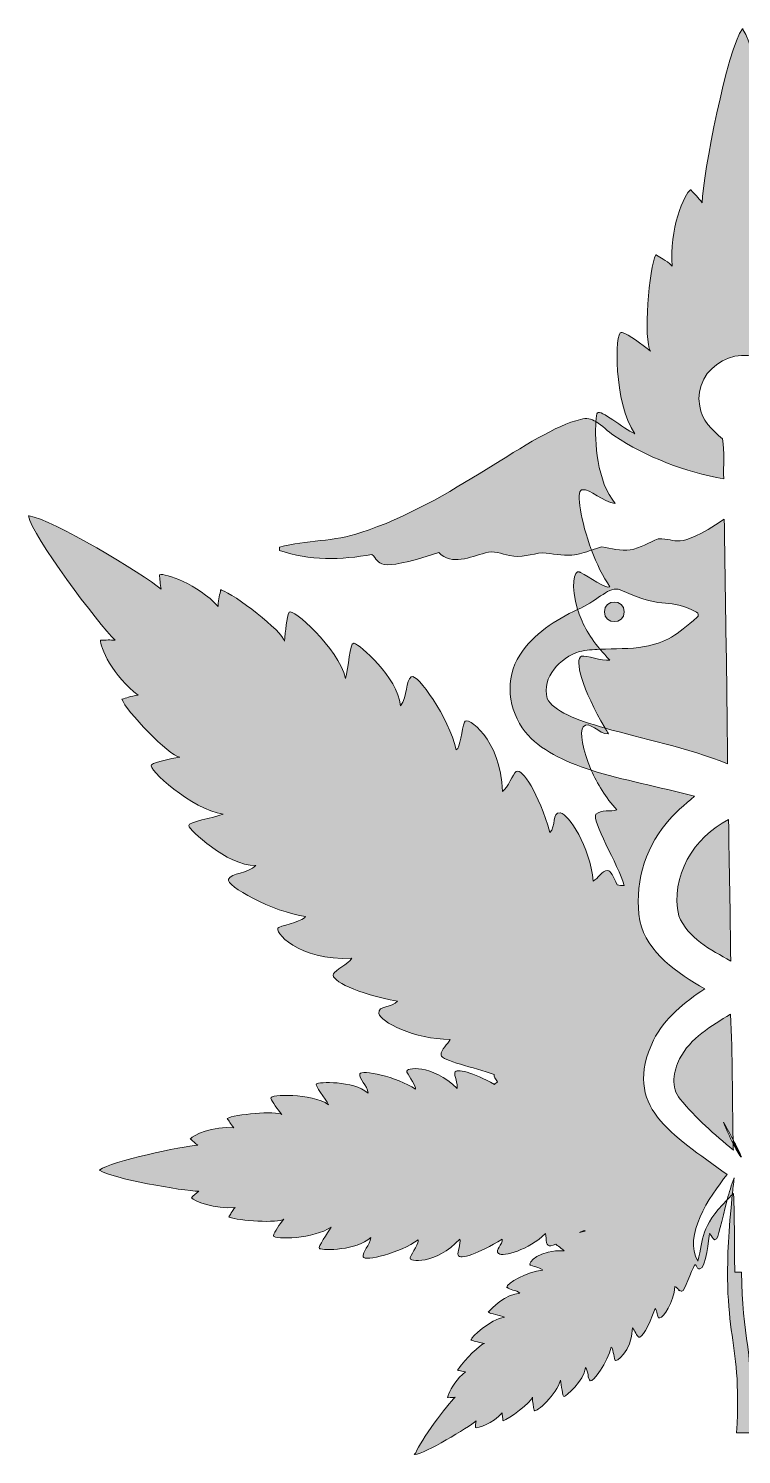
# Model space of a CAD drawing. Extents: x 535 to 1515, y -1530 to -551.
# Drawn here: x 535 to 1024, y -1530 to -551 of the extents above; entities that cross this region are included whole.
import ezdxf

# ---------------------------------------------------------------- set-up
doc = ezdxf.new("R2010")
doc.units = 0
doc.header["$MEASUREMENT"] = 0
doc.layers.add('katman 1', color=7, linetype='Continuous')

# ---------------------------------------------------------------- blocks, each defined once
blk = doc.blocks.new('block 2')
at = {"layer": 'katman 1', "true_color": 0x008000}
h = blk.add_hatch(color=96, dxfattribs=at)
h.dxf.hatch_style = 2
edge = h.paths.add_edge_path()
edge.add_spline(control_points=[(1011.92, -860.04), (1011.66, -850.84), (1012.58, -841.53), (1011, -832.43), (1004.27, -826.23), (996.44, -819.75), (995.45, -809.96), (990.15, -783.12), (1025.32, -762.58), (1046.11, -784.31), (1057.24, -795.27), (1057.55, -815.73), (1045.35, -826.03), (1036.98, -835.78), (1037.63, -824.55), (1037.75, -860.06), (1069.01, -853.89), (1099.95, -842.14), (1124.46, -821.35), (1124.76, -821.07), (1125.07, -820.81), (1125.4, -820.58), (1125.16, -817.36), (1124.76, -815.22), (1124.34, -814.68), (1124.32, -814.65), (1124.29, -814.64), (1124.27, -814.62), (1124.29, -814.57), (1124.32, -814.52), (1124.34, -814.48), (1124.3, -814.51), (1124.26, -814.54), (1124.21, -814.57), (1121.74, -812.49), (1106.18, -825.6), (1098.73, -829.02), (1113.07, -807.92), (1112.66, -758.35), (1107.95, -759.37), (1107.94, -759.37), (1107.92, -759.38), (1107.91, -759.38), (1107.92, -759.31), (1107.94, -759.23), (1107.95, -759.17), (1107.95, -759.17), (1107.87, -759.26), (1107.73, -759.43), (1102.97, -760.61), (1094.33, -767.43), (1087.88, -772.28), (1093, -765.52), (1088.9, -714.3), (1084.19, -706.11), (1084.19, -706.11), (1084.19, -706.11), (1084.19, -706.11), (1084.19, -706.04), (1084.19, -705.97), (1084.19, -705.9), (1084.12, -706.01), (1084.06, -706.12), (1084, -706.23), (1080.99, -708.2), (1077.94, -709.28), (1072.92, -713.89), (1075.59, -689.31), (1064.11, -663.7), (1060.43, -661.45), (1058.17, -663.7), (1055.1, -666.78), (1052.44, -670.46), (1051.83, -651.61), (1035.37, -566.13), (1025.1, -551.48), (1025.06, -551.21), (1025.03, -550.99), (1024.99, -550.83), (1024.96, -550.92), (1024.94, -551.06), (1024.92, -551.22), (1024.87, -551.16), (1024.83, -551.09), (1024.78, -551.03), (1014.54, -564.35), (997.54, -651.41), (997.13, -670.46), (994.59, -666.95), (991.7, -664.01), (989.48, -661.79), (989.43, -661.61), (989.39, -661.43), (989.34, -661.25), (989.31, -661.34), (989.28, -661.46), (989.25, -661.56), (989.21, -661.53), (989.17, -661.49), (989.14, -661.45), (985.24, -663.7), (973.98, -689.31), (976.64, -713.89), (971.7, -709.35), (968.67, -708.23), (965.71, -706.32), (965.66, -706.25), (965.62, -706.18), (965.58, -706.11), (965.58, -706.15), (965.58, -706.2), (965.59, -706.25), (965.52, -706.2), (965.44, -706.16), (965.37, -706.11), (960.66, -714.3), (956.56, -765.52), (961.69, -772.28), (955.55, -767.52), (946.92, -760.86), (942.1, -759.49), (942.07, -759.45), (942.05, -759.41), (942.02, -759.37), (942.02, -759.4), (942.03, -759.44), (942.03, -759.48), (941.89, -759.44), (941.75, -759.4), (941.61, -759.37), (936.9, -758.35), (936.49, -808.13), (950.83, -829.02), (943.04, -825.33), (927.27, -812.02), (925.22, -814.68), (924.8, -815.23), (924.4, -817.4), (924.16, -820.66), (928.55, -823.22), (932.38, -827.55), (936.54, -830.17), (959.14, -845.37), (985.28, -854.9), (1011.92, -860.04)], knot_values=[0, 0, 0, 0, 1, 1, 1, 2, 2, 2, 3, 3, 3, 4, 4, 4, 5, 5, 5, 6, 6, 6, 7, 7, 7, 8, 8, 8, 9, 9, 9, 10, 10, 10, 11, 11, 11, 12, 12, 12, 13, 13, 13, 14, 14, 14, 15, 15, 15, 16, 16, 16, 17, 17, 17, 18, 18, 18, 19, 19, 19, 20, 20, 20, 21, 21, 21, 22, 22, 22, 23, 23, 23, 24, 24, 24, 25, 25, 25, 26, 26, 26, 27, 27, 27, 28, 28, 28, 29, 29, 29, 30, 30, 30, 31, 31, 31, 32, 32, 32, 33, 33, 33, 34, 34, 34, 35, 35, 35, 36, 36, 36, 37, 37, 37, 38, 38, 38, 39, 39, 39, 40, 40, 40, 41, 41, 41, 42, 42, 42, 43, 43, 43, 44, 44, 44, 45, 45, 45, 46, 46, 46, 47, 47, 47, 48, 48, 48, 48], degree=3, periodic=1)
h = blk.add_hatch(color=96, dxfattribs=at)
h.dxf.hatch_style = 2
edge = h.paths.add_edge_path()
edge.add_spline(control_points=[(914.36, -867.53), (914.51, -867.49), (914.65, -867.47), (914.8, -867.44), (914.79, -867.4), (914.78, -867.36), (914.77, -867.33), (914.8, -867.36), (914.83, -867.4), (914.85, -867.43), (920.56, -866.46), (928.55, -876.15), (937.51, -876.75), (924.81, -862.42), (923.24, -833.33), (924.16, -820.66), (921.05, -818.85), (917.66, -817.92), (913.67, -819.14), (879.68, -827.16), (825.18, -876.7), (762.69, -896.87), (744.72, -903.18), (725.27, -901.83), (707.02, -906.89), (707.02, -906.89), (707.02, -909.05), (707.02, -909.05), (727.18, -916.19), (749.57, -915.74), (770.39, -911.77), (776.89, -917.33), (770.94, -925.12), (816.28, -910.58), (825.28, -919.63), (837.89, -913.5), (848.26, -910.8), (853.83, -908.75), (859.44, -911.64), (864.94, -912.48), (872.51, -914.59), (880.04, -911.34), (887.53, -910.68), (894.27, -911.06), (900.91, -912.96), (907.67, -912.3), (912.36, -911.94), (916.77, -910.39), (921.19, -908.87), (913.79, -889.06), (910.45, -868.65), (914.36, -867.53)], knot_values=[0, 0, 0, 0, 1, 1, 1, 2, 2, 2, 3, 3, 3, 4, 4, 4, 5, 5, 5, 6, 6, 6, 7, 7, 7, 8, 8, 8, 9, 9, 9, 10, 10, 10, 11, 11, 11, 12, 12, 12, 13, 13, 13, 14, 14, 14, 15, 15, 15, 16, 16, 16, 17, 17, 17, 17], degree=3, periodic=1)
h = blk.add_hatch(color=96, dxfattribs=at)
h.dxf.hatch_style = 2
edge = h.paths.add_edge_path()
edge.add_spline(control_points=[(1014.28, -1337.47), (976.14, -1309.54), (941.93, -1290.97), (963.7, -1245.27), (971.3, -1230.01), (985.07, -1219.29), (998.88, -1209.96), (980.22, -1199.15), (959.4, -1185.78), (954.37, -1163.23), (950.25, -1139.82), (957.24, -1114.78), (972.31, -1096.48), (978.01, -1089.41), (985.05, -1083.64), (991.96, -1077.82), (967.57, -1071.32), (942.46, -1066.75), (921.01, -1059.93), (925.04, -1069.06), (930.89, -1078.85), (938.54, -1087.14), (934.44, -1088.78), (927.68, -1086.53), (924.2, -1090.21), (920.72, -1093.9), (939.56, -1125.04), (943.66, -1138.97), (941.79, -1139.34), (940.26, -1139.01), (938.88, -1138.64), (936.31, -1132.84), (934.02, -1128.65), (932.39, -1128.73), (928.09, -1128.93), (925.63, -1134.26), (922.35, -1136.1), (920.13, -1112.24), (905.54, -1090.19), (899.84, -1089.23), (899.84, -1089.22), (899.83, -1089.2), (899.82, -1089.19), (899.82, -1089.19), (899.82, -1089.2), (899.82, -1089.23), (899.75, -1089.21), (899.68, -1089.19), (899.62, -1089.19), (894.08, -1088.78), (896.75, -1098.82), (892.65, -1102.71), (884.66, -1075.67), (873.8, -1058.46), (869.5, -1060.92), (867.04, -1062.35), (863.97, -1071.77), (860.08, -1074.64), (858.85, -1038.38), (835.5, -1021.99), (833.86, -1026.91), (832.22, -1031.83), (830.99, -1044.94), (828.33, -1045.96), (823.2, -1023.63), (801.49, -993.11), (797.39, -995.77), (793.3, -998.44), (794.93, -1009.5), (790.02, -1015.64), (787.81, -995.8), (761.88, -973.8), (758.08, -972.67), (758.07, -972.66), (758.07, -972.64), (758.06, -972.62), (758.06, -972.64), (758.06, -972.65), (758.06, -972.67), (757.98, -972.64), (757.91, -972.63), (757.86, -972.62), (754.99, -972.42), (754.37, -990.04), (752.32, -997), (747.2, -975.9), (715.45, -948.04), (713.61, -951.52), (711.76, -955.01), (710.94, -964.63), (710.33, -971.4), (709.13, -964.58), (675.79, -938.96), (667.05, -936.31), (667, -936.26), (666.95, -936.21), (666.9, -936.16), (666.91, -936.2), (666.93, -936.24), (666.94, -936.27), (666.78, -936.23), (666.63, -936.19), (666.49, -936.16), (666.08, -939.23), (664.85, -941.69), (664.85, -947.63), (650.72, -932.06), (628.18, -924.48), (624.49, -925.71), (624.7, -928.58), (624.9, -932.27), (625.72, -935.75), (613.57, -925.42), (550.33, -887.24), (535.06, -885.41), (535.03, -885.39), (535, -885.37), (534.97, -885.36), (534.98, -885.37), (534.99, -885.39), (535, -885.4), (534.86, -885.39), (534.7, -885.37), (534.56, -885.36), (537.02, -899.29), (582.5, -959.51), (594.18, -970.78), (590.77, -970.4), (587.37, -970.55), (584.61, -970.74), (584.46, -970.65), (584.37, -970.59), (584.34, -970.58), (584.38, -970.63), (584.41, -970.69), (584.45, -970.75), (584.28, -970.76), (584.1, -970.77), (583.93, -970.78), (583.11, -974.47), (592.95, -996.18), (609.95, -1008.47), (604.21, -1009.09), (601.75, -1010.52), (598.68, -1011.14), (601.14, -1018.72), (631.25, -1050.47), (638.42, -1050.88), (631.66, -1052.11), (622.24, -1053.95), (618.96, -1056.2), (615.68, -1058.46), (646.82, -1087.14), (668.13, -1090.01), (661.57, -1092.87), (643.95, -1095.33), (644.57, -1097.99), (644.98, -1100.66), (670.38, -1125.24), (690.66, -1125.45), (685.13, -1130.98), (673.86, -1130.36), (671.81, -1134.66), (669.56, -1139.17), (702.34, -1157.4), (724.87, -1160.27), (724.05, -1163.14), (711.15, -1165.8), (706.43, -1167.85), (701.72, -1169.9), (720.37, -1191.41), (756.62, -1188.95), (754.17, -1193.05), (744.95, -1197.35), (743.92, -1199.81), (741.87, -1204.31), (760.31, -1213.33), (787.97, -1218.45), (784.48, -1222.96), (774.24, -1221.32), (775.06, -1226.85), (775.88, -1232.38), (799.64, -1244.88), (824.02, -1244.67), (822.59, -1248.15), (817.67, -1251.23), (817.88, -1255.53), (818.05, -1259.25), (840.88, -1264.04), (854.22, -1268.71), (853.9, -1270.13), (855.48, -1271.91), (856.65, -1273.86), (855.82, -1274.41), (855.05, -1274.88), (854.53, -1275.57), (839.71, -1267.35), (828.25, -1264.36), (827.3, -1267.41), (827.3, -1267.41), (827.3, -1267.41), (827.3, -1267.41), (826.68, -1269.25), (829.55, -1275.19), (828.94, -1278.47), (811.73, -1261.26), (792.88, -1263.93), (794.32, -1267), (794.35, -1267.06), (794.38, -1267.13), (794.41, -1267.2), (794.38, -1267.2), (794.35, -1267.2), (794.32, -1267.21), (794.37, -1267.23), (794.41, -1267.25), (794.45, -1267.27), (796.05, -1270.47), (801.05, -1277.09), (800.26, -1278.88), (787.56, -1270.28), (762.98, -1265.16), (762.16, -1268.43), (761.34, -1271.71), (767.28, -1276.22), (767.69, -1281.55), (757.24, -1272.74), (733.68, -1273.97), (732.25, -1275.19), (730.81, -1276.22), (738.6, -1285.23), (740.65, -1289.53), (728.56, -1281.55), (700.29, -1282.37), (700.9, -1285.03), (701.72, -1287.69), (705.62, -1292.61), (708.48, -1296.3), (704.8, -1293.43), (675.71, -1296.3), (670.99, -1298.96), (670.99, -1298.96), (670.99, -1298.96), (670.99, -1298.96), (670.99, -1298.96), (670.99, -1298.96), (670.99, -1298.96), (670.99, -1298.96), (670.99, -1298.96), (670.99, -1298.96), (672.22, -1300.6), (672.84, -1302.44), (675.5, -1305.31), (661.57, -1304.08), (647.03, -1310.64), (645.8, -1312.89), (645.83, -1312.93), (645.87, -1312.97), (645.9, -1313.01), (645.8, -1313.03), (645.69, -1313.06), (645.59, -1313.09), (645.59, -1313.09), (645.79, -1313.15), (646.13, -1313.26), (647.35, -1314.6), (649.05, -1316.08), (650.92, -1317.39), (640.32, -1318.01), (591.19, -1328.35), (583.44, -1334.31), (583.33, -1334.34), (583.22, -1334.37), (583.11, -1334.4), (583.21, -1334.42), (583.31, -1334.45), (583.42, -1334.47), (591.3, -1340.2), (640.72, -1348.74), (651.53, -1348.94), (649.48, -1350.38), (647.64, -1352.02), (646.41, -1353.45), (647.85, -1355.5), (662.59, -1361.64), (676.52, -1360), (673.86, -1363.08), (673.45, -1364.72), (672.22, -1366.56), (672.28, -1366.59), (672.34, -1366.62), (672.41, -1366.66), (672.35, -1366.69), (672.28, -1366.73), (672.22, -1366.76), (672.34, -1366.76), (672.47, -1366.75), (672.59, -1366.74), (678.27, -1369.3), (706.31, -1371), (709.92, -1367.99), (707.05, -1371.68), (703.36, -1376.8), (702.75, -1379.47), (702.73, -1379.53), (702.74, -1379.6), (702.76, -1379.66), (702.76, -1379.66), (702.75, -1379.67), (702.75, -1379.67), (702.75, -1379.67), (702.76, -1379.67), (702.76, -1379.67), (703.6, -1382.11), (730.71, -1381.7), (742.28, -1373.53), (740.24, -1378.03), (732.86, -1387.05), (734.29, -1388.27), (734.32, -1388.29), (734.36, -1388.31), (734.4, -1388.33), (734.36, -1388.38), (734.33, -1388.43), (734.29, -1388.48), (734.36, -1388.45), (734.42, -1388.41), (734.49, -1388.38), (737.25, -1389.52), (759.77, -1389.66), (769.53, -1380.7), (769.32, -1386.02), (763.38, -1390.73), (764.41, -1394.01), (765.23, -1397.29), (789.81, -1391.35), (802.1, -1382.33), (803.13, -1383.97), (798, -1391.14), (796.57, -1394.42), (796.57, -1394.42), (796.57, -1394.42), (796.57, -1394.42), (795.14, -1397.49), (814.19, -1399.54), (830.78, -1381.72), (831.4, -1384.79), (828.94, -1391.14), (829.55, -1392.78), (830.58, -1396.06), (843.69, -1391.96), (859.87, -1381.72), (860.28, -1385.56), (854.51, -1389.4), (857.3, -1391.66), (857.25, -1391.71), (857.22, -1391.74), (857.21, -1391.76), (857.25, -1391.74), (857.3, -1391.72), (857.35, -1391.7), (857.37, -1391.72), (857.39, -1391.74), (857.41, -1391.76), (860.49, -1394.01), (877.9, -1389.3), (889.57, -1378.03), (890.17, -1379.81), (889.8, -1382.24), (890.33, -1384.22), (890.28, -1384.27), (890.24, -1384.33), (890.19, -1384.38), (890.24, -1384.36), (890.3, -1384.33), (890.35, -1384.31), (890.55, -1385.03), (890.88, -1385.68), (891.42, -1386.23), (892.02, -1386.83), (893.98, -1386.29), (896.64, -1385.17), (897.39, -1386.24), (901.11, -1388.17), (902.28, -1389.91), (885.7, -1388.7), (877.11, -1398.25), (879.05, -1399.49), (878.9, -1399.56), (878.81, -1399.65), (878.72, -1399.75), (879.01, -1399.75), (879.3, -1399.75), (879.58, -1399.75), (881.93, -1400.73), (887.14, -1401.88), (887.53, -1403.02), (877.21, -1404.24), (862.51, -1412.44), (863.13, -1414.62), (863, -1414.71), (862.87, -1414.8), (862.74, -1414.91), (862.91, -1414.88), (863.08, -1414.86), (863.25, -1414.83), (864.62, -1416.74), (869.55, -1416.6), (871.96, -1419), (862.79, -1419.2), (851.5, -1429.86), (850.7, -1431.58), (850.54, -1431.69), (850.38, -1431.8), (850.24, -1431.91), (850.28, -1431.9), (850.43, -1431.88), (850.67, -1431.86), (851.11, -1433.04), (858.56, -1434.21), (861.51, -1435.39), (851.67, -1436.8), (837.92, -1449.4), (838.71, -1450.88), (838.6, -1450.97), (838.47, -1451.07), (838.36, -1451.17), (838.37, -1451.16), (838.59, -1451.13), (838.96, -1451.07), (840.72, -1452.04), (844.82, -1452.83), (847.78, -1453.42), (844.87, -1453.6), (833.69, -1465.13), (830.39, -1470.12), (829.95, -1470.62), (829.54, -1471.19), (829.14, -1471.86), (829.56, -1471.89), (829.97, -1471.91), (830.37, -1471.91), (831.46, -1472.29), (832.54, -1472.72), (834.67, -1472.88), (828.68, -1477.29), (824.64, -1484.25), (823.27, -1487.98), (822.86, -1488.7), (822.56, -1489.52), (822.38, -1490.5), (822.66, -1490.45), (822.92, -1490.4), (823.18, -1490.35), (824.39, -1490.49), (826.03, -1490.48), (827.5, -1490.29), (822.46, -1495.14), (803.46, -1520.39), (800.42, -1528.43), (799.97, -1528.94), (799.64, -1529.34), (799.44, -1529.62), (799.63, -1529.53), (799.88, -1529.37), (800.17, -1529.17), (800.13, -1529.33), (800.08, -1529.49), (800.05, -1529.62), (806.61, -1529.21), (836.31, -1511.19), (842.05, -1506.48), (841.64, -1508.32), (841.43, -1509.96), (841.43, -1511.19), (843.07, -1511.8), (853.32, -1508.32), (859.87, -1501.15), (859.87, -1502.77), (860.02, -1503.85), (860.19, -1504.78), (860.2, -1505.23), (860.23, -1505.72), (860.28, -1506.27), (860.34, -1506.24), (860.39, -1506.22), (860.44, -1506.19), (860.46, -1506.29), (860.47, -1506.38), (860.49, -1506.48), (863.97, -1505.66), (879.95, -1493.57), (880.56, -1490.29), (880.75, -1493.33), (881.12, -1497.23), (881.82, -1499.1), (881.81, -1499.17), (881.8, -1499.23), (881.79, -1499.31), (881.82, -1499.28), (881.84, -1499.24), (881.86, -1499.21), (881.91, -1499.32), (881.95, -1499.42), (882, -1499.51), (882.82, -1501.15), (897.56, -1488.24), (899.82, -1478.62), (900.64, -1481.89), (901.05, -1489.88), (902.28, -1489.88), (903.51, -1489.68), (916, -1479.23), (917.03, -1470.01), (919.28, -1472.67), (918.26, -1477.8), (920.3, -1479.02), (922.35, -1480.25), (932.19, -1466.12), (934.64, -1455.88), (935.87, -1456.29), (936.49, -1462.43), (937.1, -1464.68), (937.92, -1466.94), (948.57, -1459.56), (949.19, -1442.77), (950.83, -1444.2), (952.47, -1448.5), (953.49, -1449.12), (955.54, -1450.14), (960.46, -1442.15), (964.76, -1429.45), (966.61, -1431.11), (965.8, -1435.1), (967.42, -1435.71), (967.42, -1435.81), (967.42, -1435.91), (967.42, -1436), (967.47, -1435.92), (967.51, -1435.84), (967.55, -1435.76), (967.7, -1435.8), (967.85, -1435.82), (968.04, -1435.8), (970.49, -1435.8), (977.46, -1425.35), (978.48, -1414.29), (979.46, -1414.66), (980.22, -1415.68), (981.11, -1416.49), (981.12, -1416.78), (981.13, -1417.07), (981.15, -1417.36), (981.24, -1417.17), (981.33, -1416.96), (981.42, -1416.75), (981.94, -1417.17), (982.51, -1417.5), (983.2, -1417.57), (985.24, -1417.57), (989.34, -1403.84), (992.21, -1399.13), (993.65, -1400.21), (993.35, -1401.76), (994.78, -1402.13), (994.81, -1402.22), (994.84, -1402.31), (994.87, -1402.41), (994.89, -1402.32), (994.91, -1402.24), (994.92, -1402.15), (995.09, -1402.18), (995.27, -1402.2), (995.49, -1402.2), (999.99, -1402), (1001.63, -1380.69), (1002.25, -1378.03), (1003.99, -1379.78), (1004.39, -1381.28), (1005.24, -1381.86), (1005.33, -1382.01), (1005.42, -1382.16), (1005.52, -1382.33), (1005.59, -1382.24), (1005.66, -1382.16), (1005.73, -1382.08), (1005.85, -1382.11), (1005.99, -1382.13), (1006.14, -1382.13), (1008.32, -1382.25), (1010.44, -1369.21), (1014.36, -1354.72), (995.21, -1374.14), (998.59, -1380.85), (994.17, -1396.93), (983.98, -1379.58), (1001.81, -1353.13), (1014.28, -1337.47)], knot_values=[0, 0, 0, 0, 1, 1, 1, 2, 2, 2, 3, 3, 3, 4, 4, 4, 5, 5, 5, 6, 6, 6, 7, 7, 7, 8, 8, 8, 9, 9, 9, 10, 10, 10, 11, 11, 11, 12, 12, 12, 13, 13, 13, 14, 14, 14, 15, 15, 15, 16, 16, 16, 17, 17, 17, 18, 18, 18, 19, 19, 19, 20, 20, 20, 21, 21, 21, 22, 22, 22, 23, 23, 23, 24, 24, 24, 25, 25, 25, 26, 26, 26, 27, 27, 27, 28, 28, 28, 29, 29, 29, 30, 30, 30, 31, 31, 31, 32, 32, 32, 33, 33, 33, 34, 34, 34, 35, 35, 35, 36, 36, 36, 37, 37, 37, 38, 38, 38, 39, 39, 39, 40, 40, 40, 41, 41, 41, 42, 42, 42, 43, 43, 43, 44, 44, 44, 45, 45, 45, 46, 46, 46, 47, 47, 47, 48, 48, 48, 49, 49, 49, 50, 50, 50, 51, 51, 51, 52, 52, 52, 53, 53, 53, 54, 54, 54, 55, 55, 55, 56, 56, 56, 57, 57, 57, 58, 58, 58, 59, 59, 59, 60, 60, 60, 61, 61, 61, 62, 62, 62, 63, 63, 63, 64, 64, 64, 65, 65, 65, 66, 66, 66, 67, 67, 67, 68, 68, 68, 69, 69, 69, 70, 70, 70, 71, 71, 71, 72, 72, 72, 73, 73, 73, 74, 74, 74, 75, 75, 75, 76, 76, 76, 77, 77, 77, 78, 78, 78, 79, 79, 79, 80, 80, 80, 81, 81, 81, 82, 82, 82, 83, 83, 83, 84, 84, 84, 85, 85, 85, 86, 86, 86, 87, 87, 87, 88, 88, 88, 89, 89, 89, 90, 90, 90, 91, 91, 91, 92, 92, 92, 93, 93, 93, 94, 94, 94, 95, 95, 95, 96, 96, 96, 97, 97, 97, 98, 98, 98, 99, 99, 99, 100, 100, 100, 101, 101, 101, 102, 102, 102, 103, 103, 103, 104, 104, 104, 105, 105, 105, 106, 106, 106, 107, 107, 107, 108, 108, 108, 109, 109, 109, 110, 110, 110, 111, 111, 111, 112, 112, 112, 113, 113, 113, 114, 114, 114, 115, 115, 115, 116, 116, 116, 117, 117, 117, 118, 118, 118, 119, 119, 119, 120, 120, 120, 121, 121, 121, 122, 122, 122, 123, 123, 123, 124, 124, 124, 125, 125, 125, 126, 126, 126, 127, 127, 127, 128, 128, 128, 129, 129, 129, 130, 130, 130, 131, 131, 131, 132, 132, 132, 133, 133, 133, 134, 134, 134, 135, 135, 135, 136, 136, 136, 137, 137, 137, 138, 138, 138, 139, 139, 139, 140, 140, 140, 141, 141, 141, 142, 142, 142, 143, 143, 143, 144, 144, 144, 145, 145, 145, 146, 146, 146, 147, 147, 147, 148, 148, 148, 149, 149, 149, 150, 150, 150, 151, 151, 151, 152, 152, 152, 153, 153, 153, 154, 154, 154, 155, 155, 155, 156, 156, 156, 157, 157, 157, 158, 158, 158, 159, 159, 159, 160, 160, 160, 161, 161, 161, 162, 162, 162, 163, 163, 163, 164, 164, 164, 165, 165, 165, 166, 166, 166, 167, 167, 167, 168, 168, 168, 169, 169, 169, 170, 170, 170, 171, 171, 171, 172, 172, 172, 173, 173, 173, 174, 174, 174, 175, 175, 175, 176, 176, 176, 177, 177, 177, 178, 178, 178, 179, 179, 179, 180, 180, 180, 181, 181, 181, 182, 182, 182, 183, 183, 183, 184, 184, 184, 185, 185, 185, 186, 186, 186, 187, 187, 187, 188, 188, 188, 189, 189, 189, 190, 190, 190, 191, 191, 191, 192, 192, 192, 193, 193, 193, 194, 194, 194, 195, 195, 195, 196, 196, 196, 197, 197, 197, 198, 198, 198, 199, 199, 199, 199], degree=3, periodic=1)
edge = h.paths.add_edge_path()
edge.add_spline(control_points=[(912.94, -1377.23), (914.06, -1376.69), (915.14, -1376.21), (916.13, -1375.79), (916.4, -1375.96), (916.63, -1376.16), (916.82, -1376.39), (915.48, -1376.65), (914.18, -1376.93), (912.94, -1377.23)], knot_values=[0, 0, 0, 0, 1, 1, 1, 2, 2, 2, 3, 3, 3, 3], degree=3, periodic=1)
h = blk.add_hatch(color=96, dxfattribs=at)
h.dxf.hatch_style = 2
edge = h.paths.add_edge_path()
edge.add_spline(control_points=[(940.73, -936.2), (974.64, -951.13), (972.51, -940.62), (993.28, -951.42), (994.63, -952.12), (994.84, -953.97), (993.68, -954.96), (979.41, -967.21), (973.03, -972.31), (957.47, -975.09), (947.39, -976.9), (937.09, -976.42), (926.91, -976.89), (928.99, -979.37), (931.29, -981.85), (933.83, -984.3), (928.09, -985.33), (917.44, -980.82), (914.36, -981.64), (909.09, -983.4), (914.81, -1004.55), (930.47, -1031.04), (955.26, -1038.02), (987.24, -1044.59), (1014.59, -1055.63), (1014.21, -999.62), (1013.04, -943.62), (1012.3, -887.64), (978.49, -909.99), (980.61, -900.41), (966.97, -901.09), (960.59, -903.66), (954.67, -907.52), (947.78, -908.64), (941.17, -909.91), (934.71, -907.32), (928.23, -906.66), (925.86, -907.27), (923.52, -908.07), (921.19, -908.87), (924.63, -918.08), (928.95, -927.16), (933.83, -934.11), (930.91, -935.67), (919.48, -927.24), (913.61, -924.29), (913.51, -924.09), (913.41, -923.89), (913.34, -923.66), (913.32, -923.82), (913.31, -923.97), (913.3, -924.14), (913.1, -924.04), (912.91, -923.95), (912.73, -923.87), (909.39, -922.27), (906.59, -933.74), (911.59, -949.61), (912.3, -949.27), (913.01, -948.94), (913.72, -948.6), (925.69, -943.23), (933.68, -933.09), (940.73, -936.2)], knot_values=[0, 0, 0, 0, 1, 1, 1, 2, 2, 2, 3, 3, 3, 4, 4, 4, 5, 5, 5, 6, 6, 6, 7, 7, 7, 8, 8, 8, 9, 9, 9, 10, 10, 10, 11, 11, 11, 12, 12, 12, 13, 13, 13, 14, 14, 14, 15, 15, 15, 16, 16, 16, 17, 17, 17, 18, 18, 18, 19, 19, 19, 20, 20, 20, 21, 21, 21, 21], degree=3, periodic=1)
h = blk.add_hatch(color=96, dxfattribs=at)
h.dxf.hatch_style = 2
edge = h.paths.add_edge_path()
edge.add_spline(control_points=[(943.64, -951.22), (943.64, -942.24), (930.06, -942.25), (930.06, -951.22), (930.06, -960.2), (943.64, -960.19), (943.64, -951.22)], knot_values=[0, 0, 0, 0, 1, 1, 1, 2, 2, 2, 2], degree=3, periodic=1)
h = blk.add_hatch(color=96, dxfattribs=at)
h.dxf.hatch_style = 2
edge = h.paths.add_edge_path()
edge.add_spline(control_points=[(915.39, -1030.19), (919.49, -1025.07), (926.04, -1035.52), (932.8, -1034.9), (932, -1033.6), (931.23, -1032.31), (930.47, -1031.04), (910.34, -1025.37), (894.95, -1019.43), (890.66, -1010.61), (886.85, -995.96), (899.74, -982.64), (912.83, -978.5), (917.48, -977.54), (922.18, -977.11), (926.91, -976.89), (918.97, -967.42), (914.21, -957.92), (911.59, -949.61), (896.29, -956.94), (881.2, -966.31), (871.88, -980.86), (861.4, -996.78), (863.84, -1019.07), (875.69, -1033.59), (885.87, -1046.08), (902, -1053.89), (921.02, -1059.93), (914.79, -1045.84), (912.9, -1033.3), (915.39, -1030.19)], knot_values=[0, 0, 0, 0, 1, 1, 1, 2, 2, 2, 3, 3, 3, 4, 4, 4, 5, 5, 5, 6, 6, 6, 7, 7, 7, 8, 8, 8, 9, 9, 9, 10, 10, 10, 10], degree=3, periodic=1)
h = blk.add_hatch(color=96, dxfattribs=at)
h.dxf.hatch_style = 2
edge = h.paths.add_edge_path()
edge.add_spline(control_points=[(1015.3, -1093.84), (991.53, -1105.68), (974.88, -1133.09), (981.08, -1159.8), (987.16, -1175.28), (1003.15, -1183.16), (1016.75, -1190.99), (1016.42, -1158.61), (1015.71, -1126.22), (1015.3, -1093.84)], knot_values=[0, 0, 0, 0, 1, 1, 1, 2, 2, 2, 3, 3, 3, 3], degree=3, periodic=1)
h = blk.add_hatch(color=96, dxfattribs=at)
h.dxf.hatch_style = 2
edge = h.paths.add_edge_path()
edge.add_spline(control_points=[(1018.37, -1313.52), (1017.71, -1284.8), (1018.22, -1256.03), (1016.65, -1227.35), (1003.48, -1235.51), (989.01, -1243.72), (981.64, -1258.03), (977.45, -1266.49), (975.29, -1277.91), (982.02, -1285.71), (992.75, -1298.73), (1005.56, -1309.96), (1018.55, -1320.67), (1018.51, -1319.19), (1018.47, -1317.72), (1018.43, -1316.24), (1016.05, -1311.61), (1013.84, -1306.67), (1011.79, -1301.54), (1014.19, -1305.75), (1016.4, -1309.77), (1018.37, -1313.52)], knot_values=[0, 0, 0, 0, 1, 1, 1, 2, 2, 2, 3, 3, 3, 4, 4, 4, 5, 5, 5, 6, 6, 6, 7, 7, 7, 7], degree=3, periodic=1)
h = blk.add_hatch(color=96, dxfattribs=at)
h.dxf.hatch_style = 2
edge = h.paths.add_edge_path()
edge.add_spline(control_points=[(1018.43, -1316.24), (1020.09, -1319.45), (1021.82, -1322.52), (1023.65, -1325.39), (1023.65, -1325.39), (1024.1, -1325.39), (1024.1, -1325.39), (1022.6, -1321.88), (1020.65, -1317.88), (1018.37, -1313.52), (1018.39, -1314.43), (1018.41, -1315.33), (1018.43, -1316.24)], knot_values=[0, 0, 0, 0, 1, 1, 1, 2, 2, 2, 3, 3, 3, 4, 4, 4, 4], degree=3, periodic=1)
h = blk.add_hatch(color=96, dxfattribs=at)
h.dxf.hatch_style = 2
edge = h.paths.add_edge_path()
edge.add_spline(control_points=[(1014.36, -1354.72), (1015.44, -1353.62), (1016.6, -1352.48), (1017.84, -1351.29), (1018.22, -1347.59), (1018.65, -1343.74), (1019.12, -1339.73), (1017.27, -1344.58), (1015.7, -1349.74), (1014.36, -1354.72)], knot_values=[0, 0, 0, 0, 1, 1, 1, 2, 2, 2, 3, 3, 3, 3], degree=3, periodic=1)
h = blk.add_hatch(color=96, dxfattribs=at)
h.dxf.hatch_style = 2
edge = h.paths.add_edge_path()
edge.add_spline(control_points=[(1018.73, -1350.43), (1018.43, -1350.72), (1018.13, -1351.01), (1017.84, -1351.29), (1007.48, -1450.54), (1025.4, -1444.71), (1020.68, -1514.67), (1020.68, -1514.67), (1030.31, -1514.67), (1030.31, -1514.67), (1033.23, -1460.48), (1024.33, -1448.31), (1024.22, -1404.57), (1022.65, -1404.56), (1021.09, -1404.56), (1019.52, -1404.56), (1019.27, -1386.51), (1019.42, -1368.46), (1018.73, -1350.43)], knot_values=[0, 0, 0, 0, 1, 1, 1, 2, 2, 2, 3, 3, 3, 4, 4, 4, 5, 5, 5, 6, 6, 6, 6], degree=3, periodic=1)
at = {"layer": 'katman 1', "lineweight": 0}
for points, knots in [([(1011.92, -860.04), (1011.66, -850.84), (1012.58, -841.53), (1011, -832.43), (1004.27, -826.23), (996.44, -819.75), (995.45, -809.96), (990.15, -783.12), (1025.32, -762.58), (1046.11, -784.31), (1057.24, -795.27), (1057.55, -815.73), (1045.35, -826.03), (1036.98, -835.78), (1037.63, -824.55), (1037.75, -860.06), (1069.01, -853.89), (1099.95, -842.14), (1124.46, -821.35), (1124.76, -821.07), (1125.07, -820.81), (1125.4, -820.58), (1125.16, -817.36), (1124.76, -815.22), (1124.34, -814.68), (1124.32, -814.65), (1124.29, -814.64), (1124.27, -814.62), (1124.29, -814.57), (1124.32, -814.52), (1124.34, -814.48), (1124.3, -814.51), (1124.26, -814.54), (1124.21, -814.57), (1121.74, -812.49), (1106.18, -825.6), (1098.73, -829.02), (1113.07, -807.92), (1112.66, -758.35), (1107.95, -759.37), (1107.94, -759.37), (1107.92, -759.38), (1107.91, -759.38), (1107.92, -759.31), (1107.94, -759.23), (1107.95, -759.17), (1107.95, -759.17), (1107.87, -759.26), (1107.73, -759.43), (1102.97, -760.61), (1094.33, -767.43), (1087.88, -772.28), (1093, -765.52), (1088.9, -714.3), (1084.19, -706.11), (1084.19, -706.11), (1084.19, -706.11), (1084.19, -706.11), (1084.19, -706.04), (1084.19, -705.97), (1084.19, -705.9), (1084.12, -706.01), (1084.06, -706.12), (1084, -706.23), (1080.99, -708.2), (1077.94, -709.28), (1072.92, -713.89), (1075.59, -689.31), (1064.11, -663.7), (1060.43, -661.45), (1058.17, -663.7), (1055.1, -666.78), (1052.44, -670.46), (1051.83, -651.61), (1035.37, -566.13), (1025.1, -551.48), (1025.06, -551.21), (1025.03, -550.99), (1024.99, -550.83), (1024.96, -550.92), (1024.94, -551.06), (1024.92, -551.22), (1024.87, -551.16), (1024.83, -551.09), (1024.78, -551.03), (1014.54, -564.35), (997.54, -651.41), (997.13, -670.46), (994.59, -666.95), (991.7, -664.01), (989.48, -661.79), (989.43, -661.61), (989.39, -661.43), (989.34, -661.25), (989.31, -661.34), (989.28, -661.46), (989.25, -661.56), (989.21, -661.53), (989.17, -661.49), (989.14, -661.45), (985.24, -663.7), (973.98, -689.31), (976.64, -713.89), (971.7, -709.35), (968.67, -708.23), (965.71, -706.32), (965.66, -706.25), (965.62, -706.18), (965.58, -706.11), (965.58, -706.15), (965.58, -706.2), (965.59, -706.25), (965.52, -706.2), (965.44, -706.16), (965.37, -706.11), (960.66, -714.3), (956.56, -765.52), (961.69, -772.28), (955.55, -767.52), (946.92, -760.86), (942.1, -759.49), (942.07, -759.45), (942.05, -759.41), (942.02, -759.37), (942.02, -759.4), (942.03, -759.44), (942.03, -759.48), (941.89, -759.44), (941.75, -759.4), (941.61, -759.37), (936.9, -758.35), (936.49, -808.13), (950.83, -829.02), (943.04, -825.33), (927.27, -812.02), (925.22, -814.68), (924.8, -815.23), (924.4, -817.4), (924.16, -820.66), (928.55, -823.22), (932.38, -827.55), (936.54, -830.17), (959.14, -845.37), (985.28, -854.9), (1011.92, -860.04)], [0, 0, 0, 0, 1, 1, 1, 2, 2, 2, 3, 3, 3, 4, 4, 4, 5, 5, 5, 6, 6, 6, 7, 7, 7, 8, 8, 8, 9, 9, 9, 10, 10, 10, 11, 11, 11, 12, 12, 12, 13, 13, 13, 14, 14, 14, 15, 15, 15, 16, 16, 16, 17, 17, 17, 18, 18, 18, 19, 19, 19, 20, 20, 20, 21, 21, 21, 22, 22, 22, 23, 23, 23, 24, 24, 24, 25, 25, 25, 26, 26, 26, 27, 27, 27, 28, 28, 28, 29, 29, 29, 30, 30, 30, 31, 31, 31, 32, 32, 32, 33, 33, 33, 34, 34, 34, 35, 35, 35, 36, 36, 36, 37, 37, 37, 38, 38, 38, 39, 39, 39, 40, 40, 40, 41, 41, 41, 42, 42, 42, 43, 43, 43, 44, 44, 44, 45, 45, 45, 46, 46, 46, 47, 47, 47, 48, 48, 48, 48]), ([(914.36, -867.53), (914.51, -867.49), (914.65, -867.47), (914.8, -867.44), (914.79, -867.4), (914.78, -867.36), (914.77, -867.33), (914.8, -867.36), (914.83, -867.4), (914.85, -867.43), (920.56, -866.46), (928.55, -876.15), (937.51, -876.75), (924.81, -862.42), (923.24, -833.33), (924.16, -820.66), (921.05, -818.85), (917.66, -817.92), (913.67, -819.14), (879.68, -827.16), (825.18, -876.7), (762.69, -896.87), (744.72, -903.18), (725.27, -901.83), (707.02, -906.89), (707.02, -906.89), (707.02, -909.05), (707.02, -909.05), (727.18, -916.19), (749.57, -915.74), (770.39, -911.77), (776.89, -917.33), (770.94, -925.12), (816.28, -910.58), (825.28, -919.63), (837.89, -913.5), (848.26, -910.8), (853.83, -908.75), (859.44, -911.64), (864.94, -912.48), (872.51, -914.59), (880.04, -911.34), (887.53, -910.68), (894.27, -911.06), (900.91, -912.96), (907.67, -912.3), (912.36, -911.94), (916.77, -910.39), (921.19, -908.87), (913.79, -889.06), (910.45, -868.65), (914.36, -867.53)], [0, 0, 0, 0, 1, 1, 1, 2, 2, 2, 3, 3, 3, 4, 4, 4, 5, 5, 5, 6, 6, 6, 7, 7, 7, 8, 8, 8, 9, 9, 9, 10, 10, 10, 11, 11, 11, 12, 12, 12, 13, 13, 13, 14, 14, 14, 15, 15, 15, 16, 16, 16, 17, 17, 17, 17]), ([(1014.28, -1337.47), (976.14, -1309.54), (941.93, -1290.97), (963.7, -1245.27), (971.3, -1230.01), (985.07, -1219.29), (998.88, -1209.96), (980.22, -1199.15), (959.4, -1185.78), (954.37, -1163.23), (950.25, -1139.82), (957.24, -1114.78), (972.31, -1096.48), (978.01, -1089.41), (985.05, -1083.64), (991.96, -1077.82), (967.57, -1071.32), (942.46, -1066.75), (921.01, -1059.93), (925.04, -1069.06), (930.89, -1078.85), (938.54, -1087.14), (934.44, -1088.78), (927.68, -1086.53), (924.2, -1090.21), (920.72, -1093.9), (939.56, -1125.04), (943.66, -1138.97), (941.79, -1139.34), (940.26, -1139.01), (938.88, -1138.64), (936.31, -1132.84), (934.02, -1128.65), (932.39, -1128.73), (928.09, -1128.93), (925.63, -1134.26), (922.35, -1136.1), (920.13, -1112.24), (905.54, -1090.19), (899.84, -1089.23), (899.84, -1089.22), (899.83, -1089.2), (899.82, -1089.19), (899.82, -1089.19), (899.82, -1089.2), (899.82, -1089.23), (899.75, -1089.21), (899.68, -1089.19), (899.62, -1089.19), (894.08, -1088.78), (896.75, -1098.82), (892.65, -1102.71), (884.66, -1075.67), (873.8, -1058.46), (869.5, -1060.92), (867.04, -1062.35), (863.97, -1071.77), (860.08, -1074.64), (858.85, -1038.38), (835.5, -1021.99), (833.86, -1026.91), (832.22, -1031.83), (830.99, -1044.94), (828.33, -1045.96), (823.2, -1023.63), (801.49, -993.11), (797.39, -995.77), (793.3, -998.44), (794.93, -1009.5), (790.02, -1015.64), (787.81, -995.8), (761.88, -973.8), (758.08, -972.67), (758.07, -972.66), (758.07, -972.64), (758.06, -972.62), (758.06, -972.64), (758.06, -972.65), (758.06, -972.67), (757.98, -972.64), (757.91, -972.63), (757.86, -972.62), (754.99, -972.42), (754.37, -990.04), (752.32, -997), (747.2, -975.9), (715.45, -948.04), (713.61, -951.52), (711.76, -955.01), (710.94, -964.63), (710.33, -971.4), (709.13, -964.58), (675.79, -938.96), (667.05, -936.31), (667, -936.26), (666.95, -936.21), (666.9, -936.16), (666.91, -936.2), (666.93, -936.24), (666.94, -936.27), (666.78, -936.23), (666.63, -936.19), (666.49, -936.16), (666.08, -939.23), (664.85, -941.69), (664.85, -947.63), (650.72, -932.06), (628.18, -924.48), (624.49, -925.71), (624.7, -928.58), (624.9, -932.27), (625.72, -935.75), (613.57, -925.42), (550.33, -887.24), (535.06, -885.41), (535.03, -885.39), (535, -885.37), (534.97, -885.36), (534.98, -885.37), (534.99, -885.39), (535, -885.4), (534.86, -885.39), (534.7, -885.37), (534.56, -885.36), (537.02, -899.29), (582.5, -959.51), (594.18, -970.78), (590.77, -970.4), (587.37, -970.55), (584.61, -970.74), (584.46, -970.65), (584.37, -970.59), (584.34, -970.58), (584.38, -970.63), (584.41, -970.69), (584.45, -970.75), (584.28, -970.76), (584.1, -970.77), (583.93, -970.78), (583.11, -974.47), (592.95, -996.18), (609.95, -1008.47), (604.21, -1009.09), (601.75, -1010.52), (598.68, -1011.14), (601.14, -1018.72), (631.25, -1050.47), (638.42, -1050.88), (631.66, -1052.11), (622.24, -1053.95), (618.96, -1056.2), (615.68, -1058.46), (646.82, -1087.14), (668.13, -1090.01), (661.57, -1092.87), (643.95, -1095.33), (644.57, -1097.99), (644.98, -1100.66), (670.38, -1125.24), (690.66, -1125.45), (685.13, -1130.98), (673.86, -1130.36), (671.81, -1134.66), (669.56, -1139.17), (702.34, -1157.4), (724.87, -1160.27), (724.05, -1163.14), (711.15, -1165.8), (706.43, -1167.85), (701.72, -1169.9), (720.37, -1191.41), (756.62, -1188.95), (754.17, -1193.05), (744.95, -1197.35), (743.92, -1199.81), (741.87, -1204.31), (760.31, -1213.33), (787.97, -1218.45), (784.48, -1222.96), (774.24, -1221.32), (775.06, -1226.85), (775.88, -1232.38), (799.64, -1244.88), (824.02, -1244.67), (822.59, -1248.15), (817.67, -1251.23), (817.88, -1255.53), (818.05, -1259.25), (840.88, -1264.04), (854.22, -1268.71), (853.9, -1270.13), (855.48, -1271.91), (856.65, -1273.86), (855.82, -1274.41), (855.05, -1274.88), (854.53, -1275.57), (839.71, -1267.35), (828.25, -1264.36), (827.3, -1267.41), (827.3, -1267.41), (827.3, -1267.41), (827.3, -1267.41), (826.68, -1269.25), (829.55, -1275.19), (828.94, -1278.47), (811.73, -1261.26), (792.88, -1263.93), (794.32, -1267), (794.35, -1267.06), (794.38, -1267.13), (794.41, -1267.2), (794.38, -1267.2), (794.35, -1267.2), (794.32, -1267.21), (794.37, -1267.23), (794.41, -1267.25), (794.45, -1267.27), (796.05, -1270.47), (801.05, -1277.09), (800.26, -1278.88), (787.56, -1270.28), (762.98, -1265.16), (762.16, -1268.43), (761.34, -1271.71), (767.28, -1276.22), (767.69, -1281.55), (757.24, -1272.74), (733.68, -1273.97), (732.25, -1275.19), (730.81, -1276.22), (738.6, -1285.23), (740.65, -1289.53), (728.56, -1281.55), (700.29, -1282.37), (700.9, -1285.03), (701.72, -1287.69), (705.62, -1292.61), (708.48, -1296.3), (704.8, -1293.43), (675.71, -1296.3), (670.99, -1298.96), (670.99, -1298.96), (670.99, -1298.96), (670.99, -1298.96), (670.99, -1298.96), (670.99, -1298.96), (670.99, -1298.96), (670.99, -1298.96), (670.99, -1298.96), (670.99, -1298.96), (672.22, -1300.6), (672.84, -1302.44), (675.5, -1305.31), (661.57, -1304.08), (647.03, -1310.64), (645.8, -1312.89), (645.83, -1312.93), (645.87, -1312.97), (645.9, -1313.01), (645.8, -1313.03), (645.69, -1313.06), (645.59, -1313.09), (645.59, -1313.09), (645.79, -1313.15), (646.13, -1313.26), (647.35, -1314.6), (649.05, -1316.08), (650.92, -1317.39), (640.32, -1318.01), (591.19, -1328.35), (583.44, -1334.31), (583.33, -1334.34), (583.22, -1334.37), (583.11, -1334.4), (583.21, -1334.42), (583.31, -1334.45), (583.42, -1334.47), (591.3, -1340.2), (640.72, -1348.74), (651.53, -1348.94), (649.48, -1350.38), (647.64, -1352.02), (646.41, -1353.45), (647.85, -1355.5), (662.59, -1361.64), (676.52, -1360), (673.86, -1363.08), (673.45, -1364.72), (672.22, -1366.56), (672.28, -1366.59), (672.34, -1366.62), (672.41, -1366.66), (672.35, -1366.69), (672.28, -1366.73), (672.22, -1366.76), (672.34, -1366.76), (672.47, -1366.75), (672.59, -1366.74), (678.27, -1369.3), (706.31, -1371), (709.92, -1367.99), (707.05, -1371.68), (703.36, -1376.8), (702.75, -1379.47), (702.73, -1379.53), (702.74, -1379.6), (702.76, -1379.66), (702.76, -1379.66), (702.75, -1379.67), (702.75, -1379.67), (702.75, -1379.67), (702.76, -1379.67), (702.76, -1379.67), (703.6, -1382.11), (730.71, -1381.7), (742.28, -1373.53), (740.24, -1378.03), (732.86, -1387.05), (734.29, -1388.27), (734.32, -1388.29), (734.36, -1388.31), (734.4, -1388.33), (734.36, -1388.38), (734.33, -1388.43), (734.29, -1388.48), (734.36, -1388.45), (734.42, -1388.41), (734.49, -1388.38), (737.25, -1389.52), (759.77, -1389.66), (769.53, -1380.7), (769.32, -1386.02), (763.38, -1390.73), (764.41, -1394.01), (765.23, -1397.29), (789.81, -1391.35), (802.1, -1382.33), (803.13, -1383.97), (798, -1391.14), (796.57, -1394.42), (796.57, -1394.42), (796.57, -1394.42), (796.57, -1394.42), (795.14, -1397.49), (814.19, -1399.54), (830.78, -1381.72), (831.4, -1384.79), (828.94, -1391.14), (829.55, -1392.78), (830.58, -1396.06), (843.69, -1391.96), (859.87, -1381.72), (860.28, -1385.56), (854.51, -1389.4), (857.3, -1391.66), (857.25, -1391.71), (857.22, -1391.74), (857.21, -1391.76), (857.25, -1391.74), (857.3, -1391.72), (857.35, -1391.7), (857.37, -1391.72), (857.39, -1391.74), (857.41, -1391.76), (860.49, -1394.01), (877.9, -1389.3), (889.57, -1378.03), (890.17, -1379.81), (889.8, -1382.24), (890.33, -1384.22), (890.28, -1384.27), (890.24, -1384.33), (890.19, -1384.38), (890.24, -1384.36), (890.3, -1384.33), (890.35, -1384.31), (890.55, -1385.03), (890.88, -1385.68), (891.42, -1386.23), (892.02, -1386.83), (893.98, -1386.29), (896.64, -1385.17), (897.39, -1386.24), (901.11, -1388.17), (902.28, -1389.91), (885.7, -1388.7), (877.11, -1398.25), (879.05, -1399.49), (878.9, -1399.56), (878.81, -1399.65), (878.72, -1399.75), (879.01, -1399.75), (879.3, -1399.75), (879.58, -1399.75), (881.93, -1400.73), (887.14, -1401.88), (887.53, -1403.02), (877.21, -1404.24), (862.51, -1412.44), (863.13, -1414.62), (863, -1414.71), (862.87, -1414.8), (862.74, -1414.91), (862.91, -1414.88), (863.08, -1414.86), (863.25, -1414.83), (864.62, -1416.74), (869.55, -1416.6), (871.96, -1419), (862.79, -1419.2), (851.5, -1429.86), (850.7, -1431.58), (850.54, -1431.69), (850.38, -1431.8), (850.24, -1431.91), (850.28, -1431.9), (850.43, -1431.88), (850.67, -1431.86), (851.11, -1433.04), (858.56, -1434.21), (861.51, -1435.39), (851.67, -1436.8), (837.92, -1449.4), (838.71, -1450.88), (838.6, -1450.97), (838.47, -1451.07), (838.36, -1451.17), (838.37, -1451.16), (838.59, -1451.13), (838.96, -1451.07), (840.72, -1452.04), (844.82, -1452.83), (847.78, -1453.42), (844.87, -1453.6), (833.69, -1465.13), (830.39, -1470.12), (829.95, -1470.62), (829.54, -1471.19), (829.14, -1471.86), (829.56, -1471.89), (829.97, -1471.91), (830.37, -1471.91), (831.46, -1472.29), (832.54, -1472.72), (834.67, -1472.88), (828.68, -1477.29), (824.64, -1484.25), (823.27, -1487.98), (822.86, -1488.7), (822.56, -1489.52), (822.38, -1490.5), (822.66, -1490.45), (822.92, -1490.4), (823.18, -1490.35), (824.39, -1490.49), (826.03, -1490.48), (827.5, -1490.29), (822.46, -1495.14), (803.46, -1520.39), (800.42, -1528.43), (799.97, -1528.94), (799.64, -1529.34), (799.44, -1529.62), (799.63, -1529.53), (799.88, -1529.37), (800.17, -1529.17), (800.13, -1529.33), (800.08, -1529.49), (800.05, -1529.62), (806.61, -1529.21), (836.31, -1511.19), (842.05, -1506.48), (841.64, -1508.32), (841.43, -1509.96), (841.43, -1511.19), (843.07, -1511.8), (853.32, -1508.32), (859.87, -1501.15), (859.87, -1502.77), (860.02, -1503.85), (860.19, -1504.78), (860.2, -1505.23), (860.23, -1505.72), (860.28, -1506.27), (860.34, -1506.24), (860.39, -1506.22), (860.44, -1506.19), (860.46, -1506.29), (860.47, -1506.38), (860.49, -1506.48), (863.97, -1505.66), (879.95, -1493.57), (880.56, -1490.29), (880.75, -1493.33), (881.12, -1497.23), (881.82, -1499.1), (881.81, -1499.17), (881.8, -1499.23), (881.79, -1499.31), (881.82, -1499.28), (881.84, -1499.24), (881.86, -1499.21), (881.91, -1499.32), (881.95, -1499.42), (882, -1499.51), (882.82, -1501.15), (897.56, -1488.24), (899.82, -1478.62), (900.64, -1481.89), (901.05, -1489.88), (902.28, -1489.88), (903.51, -1489.68), (916, -1479.23), (917.03, -1470.01), (919.28, -1472.67), (918.26, -1477.8), (920.3, -1479.02), (922.35, -1480.25), (932.19, -1466.12), (934.64, -1455.88), (935.87, -1456.29), (936.49, -1462.43), (937.1, -1464.68), (937.92, -1466.94), (948.57, -1459.56), (949.19, -1442.77), (950.83, -1444.2), (952.47, -1448.5), (953.49, -1449.12), (955.54, -1450.14), (960.46, -1442.15), (964.76, -1429.45), (966.61, -1431.11), (965.8, -1435.1), (967.42, -1435.71), (967.42, -1435.81), (967.42, -1435.91), (967.42, -1436), (967.47, -1435.92), (967.51, -1435.84), (967.55, -1435.76), (967.7, -1435.8), (967.85, -1435.82), (968.04, -1435.8), (970.49, -1435.8), (977.46, -1425.35), (978.48, -1414.29), (979.46, -1414.66), (980.22, -1415.68), (981.11, -1416.49), (981.12, -1416.78), (981.13, -1417.07), (981.15, -1417.36), (981.24, -1417.17), (981.33, -1416.96), (981.42, -1416.75), (981.94, -1417.17), (982.51, -1417.5), (983.2, -1417.57), (985.24, -1417.57), (989.34, -1403.84), (992.21, -1399.13), (993.65, -1400.21), (993.35, -1401.76), (994.78, -1402.13), (994.81, -1402.22), (994.84, -1402.31), (994.87, -1402.41), (994.89, -1402.32), (994.91, -1402.24), (994.92, -1402.15), (995.09, -1402.18), (995.27, -1402.2), (995.49, -1402.2), (999.99, -1402), (1001.63, -1380.69), (1002.25, -1378.03), (1003.99, -1379.78), (1004.39, -1381.28), (1005.24, -1381.86), (1005.33, -1382.01), (1005.42, -1382.16), (1005.52, -1382.33), (1005.59, -1382.24), (1005.66, -1382.16), (1005.73, -1382.08), (1005.85, -1382.11), (1005.99, -1382.13), (1006.14, -1382.13), (1008.32, -1382.25), (1010.44, -1369.21), (1014.36, -1354.72), (995.21, -1374.14), (998.59, -1380.85), (994.17, -1396.93), (983.98, -1379.58), (1001.81, -1353.13), (1014.28, -1337.47)], [0, 0, 0, 0, 1, 1, 1, 2, 2, 2, 3, 3, 3, 4, 4, 4, 5, 5, 5, 6, 6, 6, 7, 7, 7, 8, 8, 8, 9, 9, 9, 10, 10, 10, 11, 11, 11, 12, 12, 12, 13, 13, 13, 14, 14, 14, 15, 15, 15, 16, 16, 16, 17, 17, 17, 18, 18, 18, 19, 19, 19, 20, 20, 20, 21, 21, 21, 22, 22, 22, 23, 23, 23, 24, 24, 24, 25, 25, 25, 26, 26, 26, 27, 27, 27, 28, 28, 28, 29, 29, 29, 30, 30, 30, 31, 31, 31, 32, 32, 32, 33, 33, 33, 34, 34, 34, 35, 35, 35, 36, 36, 36, 37, 37, 37, 38, 38, 38, 39, 39, 39, 40, 40, 40, 41, 41, 41, 42, 42, 42, 43, 43, 43, 44, 44, 44, 45, 45, 45, 46, 46, 46, 47, 47, 47, 48, 48, 48, 49, 49, 49, 50, 50, 50, 51, 51, 51, 52, 52, 52, 53, 53, 53, 54, 54, 54, 55, 55, 55, 56, 56, 56, 57, 57, 57, 58, 58, 58, 59, 59, 59, 60, 60, 60, 61, 61, 61, 62, 62, 62, 63, 63, 63, 64, 64, 64, 65, 65, 65, 66, 66, 66, 67, 67, 67, 68, 68, 68, 69, 69, 69, 70, 70, 70, 71, 71, 71, 72, 72, 72, 73, 73, 73, 74, 74, 74, 75, 75, 75, 76, 76, 76, 77, 77, 77, 78, 78, 78, 79, 79, 79, 80, 80, 80, 81, 81, 81, 82, 82, 82, 83, 83, 83, 84, 84, 84, 85, 85, 85, 86, 86, 86, 87, 87, 87, 88, 88, 88, 89, 89, 89, 90, 90, 90, 91, 91, 91, 92, 92, 92, 93, 93, 93, 94, 94, 94, 95, 95, 95, 96, 96, 96, 97, 97, 97, 98, 98, 98, 99, 99, 99, 100, 100, 100, 101, 101, 101, 102, 102, 102, 103, 103, 103, 104, 104, 104, 105, 105, 105, 106, 106, 106, 107, 107, 107, 108, 108, 108, 109, 109, 109, 110, 110, 110, 111, 111, 111, 112, 112, 112, 113, 113, 113, 114, 114, 114, 115, 115, 115, 116, 116, 116, 117, 117, 117, 118, 118, 118, 119, 119, 119, 120, 120, 120, 121, 121, 121, 122, 122, 122, 123, 123, 123, 124, 124, 124, 125, 125, 125, 126, 126, 126, 127, 127, 127, 128, 128, 128, 129, 129, 129, 130, 130, 130, 131, 131, 131, 132, 132, 132, 133, 133, 133, 134, 134, 134, 135, 135, 135, 136, 136, 136, 137, 137, 137, 138, 138, 138, 139, 139, 139, 140, 140, 140, 141, 141, 141, 142, 142, 142, 143, 143, 143, 144, 144, 144, 145, 145, 145, 146, 146, 146, 147, 147, 147, 148, 148, 148, 149, 149, 149, 150, 150, 150, 151, 151, 151, 152, 152, 152, 153, 153, 153, 154, 154, 154, 155, 155, 155, 156, 156, 156, 157, 157, 157, 158, 158, 158, 159, 159, 159, 160, 160, 160, 161, 161, 161, 162, 162, 162, 163, 163, 163, 164, 164, 164, 165, 165, 165, 166, 166, 166, 167, 167, 167, 168, 168, 168, 169, 169, 169, 170, 170, 170, 171, 171, 171, 172, 172, 172, 173, 173, 173, 174, 174, 174, 175, 175, 175, 176, 176, 176, 177, 177, 177, 178, 178, 178, 179, 179, 179, 180, 180, 180, 181, 181, 181, 182, 182, 182, 183, 183, 183, 184, 184, 184, 185, 185, 185, 186, 186, 186, 187, 187, 187, 188, 188, 188, 189, 189, 189, 190, 190, 190, 191, 191, 191, 192, 192, 192, 193, 193, 193, 194, 194, 194, 195, 195, 195, 196, 196, 196, 197, 197, 197, 198, 198, 198, 199, 199, 199, 199]), ([(940.73, -936.2), (974.64, -951.13), (972.51, -940.62), (993.28, -951.42), (994.63, -952.12), (994.84, -953.97), (993.68, -954.96), (979.41, -967.21), (973.03, -972.31), (957.47, -975.09), (947.39, -976.9), (937.09, -976.42), (926.91, -976.89), (928.99, -979.37), (931.29, -981.85), (933.83, -984.3), (928.09, -985.33), (917.44, -980.82), (914.36, -981.64), (909.09, -983.4), (914.81, -1004.55), (930.47, -1031.04), (955.26, -1038.02), (987.24, -1044.59), (1014.59, -1055.63), (1014.21, -999.62), (1013.04, -943.62), (1012.3, -887.64), (978.49, -909.99), (980.61, -900.41), (966.97, -901.09), (960.59, -903.66), (954.67, -907.52), (947.78, -908.64), (941.17, -909.91), (934.71, -907.32), (928.23, -906.66), (925.86, -907.27), (923.52, -908.07), (921.19, -908.87), (924.63, -918.08), (928.95, -927.16), (933.83, -934.11), (930.91, -935.67), (919.48, -927.24), (913.61, -924.29), (913.51, -924.09), (913.41, -923.89), (913.34, -923.66), (913.32, -923.82), (913.31, -923.97), (913.3, -924.14), (913.1, -924.04), (912.91, -923.95), (912.73, -923.87), (909.39, -922.27), (906.59, -933.74), (911.59, -949.61), (912.3, -949.27), (913.01, -948.94), (913.72, -948.6), (925.69, -943.23), (933.68, -933.09), (940.73, -936.2)], [0, 0, 0, 0, 1, 1, 1, 2, 2, 2, 3, 3, 3, 4, 4, 4, 5, 5, 5, 6, 6, 6, 7, 7, 7, 8, 8, 8, 9, 9, 9, 10, 10, 10, 11, 11, 11, 12, 12, 12, 13, 13, 13, 14, 14, 14, 15, 15, 15, 16, 16, 16, 17, 17, 17, 18, 18, 18, 19, 19, 19, 20, 20, 20, 21, 21, 21, 21]), ([(943.64, -951.22), (943.64, -942.24), (930.06, -942.25), (930.06, -951.22), (930.06, -960.2), (943.64, -960.19), (943.64, -951.22)], [0, 0, 0, 0, 1, 1, 1, 2, 2, 2, 2]), ([(915.39, -1030.19), (919.49, -1025.07), (926.04, -1035.52), (932.8, -1034.9), (932, -1033.6), (931.23, -1032.31), (930.47, -1031.04), (910.34, -1025.37), (894.95, -1019.43), (890.66, -1010.61), (886.85, -995.96), (899.74, -982.64), (912.83, -978.5), (917.48, -977.54), (922.18, -977.11), (926.91, -976.89), (918.97, -967.42), (914.21, -957.92), (911.59, -949.61), (896.29, -956.94), (881.2, -966.31), (871.88, -980.86), (861.4, -996.78), (863.84, -1019.07), (875.69, -1033.59), (885.87, -1046.08), (902, -1053.89), (921.02, -1059.93), (914.79, -1045.84), (912.9, -1033.3), (915.39, -1030.19)], [0, 0, 0, 0, 1, 1, 1, 2, 2, 2, 3, 3, 3, 4, 4, 4, 5, 5, 5, 6, 6, 6, 7, 7, 7, 8, 8, 8, 9, 9, 9, 10, 10, 10, 10]), ([(1015.3, -1093.84), (991.53, -1105.68), (974.88, -1133.09), (981.08, -1159.8), (987.16, -1175.28), (1003.15, -1183.16), (1016.75, -1190.99), (1016.42, -1158.61), (1015.71, -1126.22), (1015.3, -1093.84)], [0, 0, 0, 0, 1, 1, 1, 2, 2, 2, 3, 3, 3, 3]), ([(1018.37, -1313.52), (1017.71, -1284.8), (1018.22, -1256.03), (1016.65, -1227.35), (1003.48, -1235.51), (989.01, -1243.72), (981.64, -1258.03), (977.45, -1266.49), (975.29, -1277.91), (982.02, -1285.71), (992.75, -1298.73), (1005.56, -1309.96), (1018.55, -1320.67), (1018.51, -1319.19), (1018.47, -1317.72), (1018.43, -1316.24), (1016.05, -1311.61), (1013.84, -1306.67), (1011.79, -1301.54), (1014.19, -1305.75), (1016.4, -1309.77), (1018.37, -1313.52)], [0, 0, 0, 0, 1, 1, 1, 2, 2, 2, 3, 3, 3, 4, 4, 4, 5, 5, 5, 6, 6, 6, 7, 7, 7, 7]), ([(1018.43, -1316.24), (1020.09, -1319.45), (1021.82, -1322.52), (1023.65, -1325.39), (1023.65, -1325.39), (1024.1, -1325.39), (1024.1, -1325.39), (1022.6, -1321.88), (1020.65, -1317.88), (1018.37, -1313.52), (1018.39, -1314.43), (1018.41, -1315.33), (1018.43, -1316.24)], [0, 0, 0, 0, 1, 1, 1, 2, 2, 2, 3, 3, 3, 4, 4, 4, 4]), ([(1014.36, -1354.72), (1015.44, -1353.62), (1016.6, -1352.48), (1017.84, -1351.29), (1018.22, -1347.59), (1018.65, -1343.74), (1019.12, -1339.73), (1017.27, -1344.58), (1015.7, -1349.74), (1014.36, -1354.72)], [0, 0, 0, 0, 1, 1, 1, 2, 2, 2, 3, 3, 3, 3]), ([(1018.73, -1350.43), (1018.43, -1350.72), (1018.13, -1351.01), (1017.84, -1351.29), (1007.48, -1450.54), (1025.4, -1444.71), (1020.68, -1514.67), (1020.68, -1514.67), (1030.31, -1514.67), (1030.31, -1514.67), (1033.23, -1460.48), (1024.33, -1448.31), (1024.22, -1404.57), (1022.65, -1404.56), (1021.09, -1404.56), (1019.52, -1404.56), (1019.27, -1386.51), (1019.42, -1368.46), (1018.73, -1350.43)], [0, 0, 0, 0, 1, 1, 1, 2, 2, 2, 3, 3, 3, 4, 4, 4, 5, 5, 5, 6, 6, 6, 6]), ([(912.94, -1377.23), (914.06, -1376.69), (915.14, -1376.21), (916.13, -1375.79), (916.4, -1375.96), (916.63, -1376.16), (916.82, -1376.39), (915.48, -1376.65), (914.18, -1376.93), (912.94, -1377.23)], [0, 0, 0, 0, 1, 1, 1, 2, 2, 2, 3, 3, 3, 3])]:
    blk.add_open_spline(points, degree=3, knots=knots, dxfattribs=at)

msp = doc.modelspace()

# ---------------------------------------------------------------- block references
at = {"layer": 'katman 1'}
msp.add_blockref('block 2', (0, 0), dxfattribs=at)

doc.saveas('drawing.dxf')
